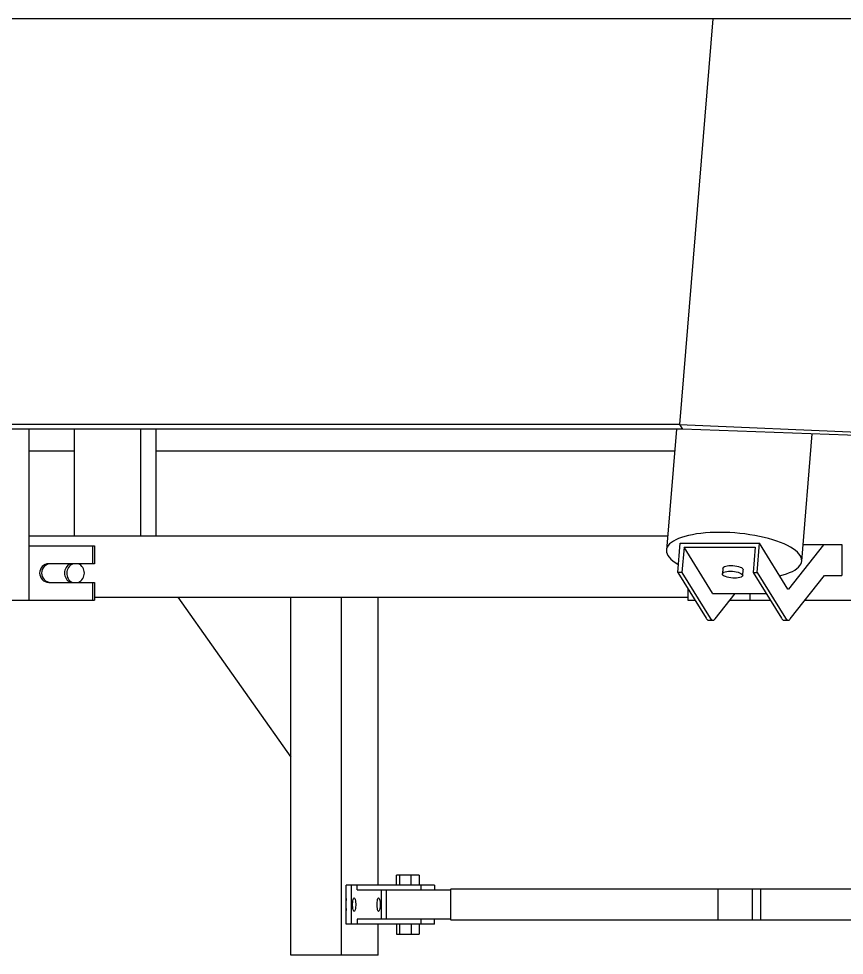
# Model space of a CAD drawing. Header units: millimetres. Extents: x 1293 to 41893, y 1011 to 26911.
# Drawn here: x 15895 to 16410, y 13883 to 14467 of the extents above; entities that cross this region are included whole.
import ezdxf

# ---------------------------------------------------------------- set-up
doc = ezdxf.new("R2010")
doc.units = ezdxf.units.MM
doc.header["$LTSCALE"] = 50

msp = doc.modelspace()

# ---------------------------------------------------------------- linework, layer by layer
at = {"color": 7, "linetype": 'Continuous', "lineweight": 25}
for p, q in [((16327.8123211, 14466.9659576), (14316.143483, 14466.9659576)), ((16327.8123211, 14466.9659576), (16307.0821692, 14213.7747723)), ((16685.8120545, 14466.8931328), (16327.8123211, 14466.9659576)), ((16307.0821692, 14213.7747723), (14316.143483, 14213.7747723)), ((16307.0821692, 14213.7747723), (16308.8718943, 14210.8790018)), ((16307.0821692, 14213.7747723), (16685.8120545, 14197.3092064)), ((16308.8718943, 14210.8790018), (14316.143483, 14210.8790018)), ((15901.2880101, 14210.8790018), (15901.2880101, 14104.1758731)), ((15929.8335411, 14144.3425398), (15929.8335411, 14210.8790018)), ((15971.0818738, 14144.3425398), (15971.0818738, 14210.8790018)), ((15980.6048018, 14144.3425398), (15980.6048018, 14210.8790018)), ((16305.0424244, 14210.8790018), (16298.8669381, 14135.4536637)), ((16676.9023897, 14197.6965608), (16308.8718943, 14210.8790018)), ((16383.251238, 14128.544658), (16389.7551971, 14207.9818523)), ((15901.2880101, 14197.3092064), (15929.8335411, 14197.3092064)), ((15980.6048018, 14197.3092064), (16303.9313908, 14197.3092064)), ((15901.2880101, 14144.3425398), (16299.5947191, 14144.3425398)), ((15901.2880101, 14138.0425398), (15942.2300336, 14138.0425398)), ((15941.0302947, 14138.0425398), (15941.0302947, 14126.9300398)), ((15942.2300336, 14138.0425398), (15942.2300336, 14126.9300398)), ((16305.9773845, 14121.5241019), (16307.4632456, 14139.6719156)), ((16307.4632456, 14139.6719156), (16356.9612448, 14139.6719156)), ((16309.8377018, 14137.1856456), (16308.5554052, 14121.5241019)), ((16309.8377018, 14137.1856456), (16354.1796595, 14137.1856456)), ((16327.5074388, 14108.596056), (16309.8377018, 14137.1856456)), ((16354.1796595, 14137.1856456), (16352.8973629, 14121.5241019)), ((16355.4753837, 14121.5241019), (16356.9612448, 14139.6719156)), ((16374.6309818, 14111.0823261), (16356.9612448, 14139.6719156)), ((16396.724582, 14138.6545024), (16374.9080705, 14111.0381759)), ((16384.0935293, 14138.8321231), (16408.3339578, 14138.8321231)), ((16408.3339578, 14138.8321231), (16408.3339578, 14119.5196231)), ((15942.2300336, 14126.9300398), (15913.7032742, 14126.9300398)), ((16334.0465408, 14124.1665496), (16333.7531556, 14120.58324)), ((16308.5554052, 14121.5241019), (16305.9773845, 14121.5241019)), ((16305.9773845, 14121.5241019), (16323.6471214, 14092.9345123)), ((16308.5554052, 14121.5241019), (16326.2251422, 14092.9345123)), ((16346.4108006, 14119.5468891), (16346.7041858, 14123.1301988)), ((16352.8973629, 14121.5241019), (16355.4753837, 14121.5241019)), ((16352.8973629, 14121.5241019), (16370.5670999, 14092.9345123)), ((16355.4753837, 14121.5241019), (16373.1451207, 14092.9345123)), ((16376.097847, 14092.4640366), (16397.4713817, 14119.5196231)), ((16397.4713817, 14119.5196231), (16408.3339578, 14119.5196231)), ((15913.7032742, 14115.2883731), (15942.2300336, 14115.2883731)), ((15941.0302947, 14115.2883731), (15941.0302947, 14104.1758731)), ((15942.2300336, 14115.2883731), (15942.2300336, 14104.1758731)), ((16312.2003314, 14111.4553896), (16312.2003314, 14104.1758731)), ((16327.8648789, 14108.315878), (16361.0606785, 14108.315878)), ((16329.1778685, 14092.4640366), (16341.7006014, 14108.315878)), ((16350.9513028, 14108.315878), (16350.9513028, 14104.1758731)), ((15865.6859994, 14104.1758731), (15942.2300336, 14104.1758731)), ((15942.2300336, 14106.0732064), (16312.2003314, 14106.0732064)), ((15994.1206301, 14106.0732064), (16064.6018535, 14006.3005595)), ((16064.6018535, 13882.6172064), (16064.6018535, 14106.0732064)), ((16096.280573, 13882.6172064), (16096.280573, 14106.0732064)), ((16119.1356001, 13926.4280398), (16119.1356001, 14106.0732064)), ((16312.2003314, 14104.1758731), (16316.6994215, 14104.1758731)), ((16338.4300555, 14104.1758731), (16363.6194, 14104.1758731)), ((16385.3500339, 14104.1758731), (16461.8940682, 14104.1758731)), ((16325.2868581, 14091.6492113), (16327.8648789, 14091.6492113)), ((16372.2068366, 14091.6492113), (16374.7848574, 14091.6492113)), ((16130.4894836, 13926.4280398), (16130.4894836, 13932.5917731)), ((16144.778325, 13932.5917731), (16130.4894836, 13932.5917731)), ((16132.6332548, 13926.4280398), (16132.6332548, 13932.5917731)), ((16139.7776756, 13926.4280398), (16139.7776756, 13932.5917731)), ((16144.778325, 13932.5917731), (16144.7783251, 13926.4280398)), ((16099.2371435, 13902.0440398), (16099.2371435, 13926.4280398)), ((16154.1652539, 13926.4280398), (16099.2371435, 13926.4280398)), ((16102.2400221, 13926.4280398), (16102.2400221, 13902.0440398)), ((16106.0491933, 13923.3461731), (16106.0491933, 13926.4280398)), ((16145.8515545, 13923.3461731), (16145.8515545, 13926.4280398)), ((16154.1652539, 13926.4280398), (16154.1652539, 13923.3461731)), ((16106.0491933, 13923.3461731), (16164.3039091, 13923.3461731)), ((16121.285878, 13905.1259064), (16121.285878, 13923.3461731)), ((16124.1433792, 13923.3461731), (16124.1433792, 13905.1259064)), ((16164.2078118, 13923.3461731), (16164.2078118, 13905.1259064)), ((16575.1923643, 13923.7610398), (16164.3435261, 13923.7610398)), ((16331.1922399, 13904.7110398), (16331.1922399, 13923.7610398)), ((16352.5599373, 13904.7110398), (16352.5599373, 13923.7610398)), ((16357.779913, 13904.7110398), (16357.779913, 13923.7610398)), ((16154.1652539, 13902.0440398), (16099.2371435, 13902.0440398)), ((16106.0491933, 13905.1259064), (16106.0491933, 13902.0440398)), ((16164.3039091, 13905.1259064), (16106.0491933, 13905.1259064)), ((16119.1356001, 13882.6172064), (16119.1356001, 13902.0440398)), ((16130.4894836, 13902.0440398), (16130.4894836, 13895.8803064)), ((16132.6332548, 13895.8803064), (16132.6332548, 13902.0440398)), ((16139.7776756, 13902.0440398), (16139.7776756, 13895.8803064)), ((16144.7783251, 13902.0440398), (16144.7783251, 13895.8803064)), ((16145.8515545, 13902.0440398), (16145.8515545, 13905.1259064)), ((16154.1652539, 13902.0440398), (16154.1652539, 13905.1259064)), ((16164.3435261, 13904.7110398), (16578.4952224, 13904.7110398)), ((16130.4894836, 13895.8803064), (16144.7783251, 13895.8803064)), ((16119.1356001, 13882.6172064), (16064.6018535, 13882.6172064))]:
    msp.add_line(p, q, dxfattribs=at)
at = {"color": 7, "linetype": 'Continuous', "lineweight": 25, "flags": 128}
for points in [[(16332.1104629, 14146.4780136), (16329.0529933, 14146.4375278), (16326.0626667, 14146.3162967), (16323.1562061, 14146.1149985), (16320.3498657, 14145.8347588), (16317.6593397, 14145.4771448), (16315.0996746, 14145.0441564), (16312.685185, 14144.5382151), (16310.4293738, 14143.9621504), (16308.3448564, 14143.3191837), (16306.4432902, 14142.6129109), (16304.7353097, 14141.8472817), (16303.2304664, 14141.0265779), (16301.9371761, 14140.155389), (16300.8626715, 14139.2385872), (16300.0129615, 14138.2812996), (16299.3927981, 14137.2888797), (16299.0056494, 14136.2668776), (16298.8536807, 14135.2210087), (16298.9377417, 14134.1571219), (16299.2573624, 14133.0811669), (16299.8107553, 14131.9991608), (16300.5948256, 14130.9171548), (16301.6051885, 14129.8411998), (16302.8361936, 14128.777313), (16304.2809566, 14127.7314441), (16305.9313978, 14126.7094419), (16306.3811041, 14126.4549989)], [(16369.45059, 14119.4641869), (16371.6888023, 14120.0361713), (16373.7733197, 14120.6791379), (16375.6748859, 14121.3854107), (16377.3828664, 14122.1510399), (16378.8877097, 14122.9717438), (16380.181, 14123.8429327), (16381.2555046, 14124.7597345), (16382.1052146, 14125.7170221), (16382.7253781, 14126.7094419), (16383.1125267, 14127.7314441), (16383.2644954, 14128.777313), (16383.1804344, 14129.8411998), (16382.8608137, 14130.9171548), (16382.3074208, 14131.9991608), (16381.5233505, 14133.0811669), (16380.5129876, 14134.1571219), (16379.2819826, 14135.2210087), (16377.8372195, 14136.2668776), (16376.1867783, 14137.2888797), (16374.3398888, 14138.2812996), (16372.3068795, 14139.2385872), (16370.0991199, 14140.155389), (16367.7289567, 14141.0265779), (16365.2096447, 14141.8472817), (16362.5552731, 14142.6129109), (16359.780686, 14143.3191837), (16356.9014002, 14143.9621504), (16353.9335177, 14144.5382151), (16350.8936362, 14145.0441564), (16347.798756, 14145.4771448), (16344.6661847, 14145.8347588), (16341.5134412, 14146.1149985), (16338.3581567, 14146.3162967), (16335.2179769, 14146.4375278), (16332.1104629, 14146.4780136)], [(16334.0465408, 14124.1665496), (16334.1454162, 14124.4794968), (16334.4851146, 14124.8549771), (16335.0511719, 14125.1840885), (16335.821835, 14125.4541831), (16336.7674876, 14125.6548816), (16337.8517888, 14125.7784711), (16339.0330696, 14125.8202021), (16340.2659339, 14125.7784711), (16341.5030036, 14125.6548816), (16342.6967387, 14125.4541831), (16343.8012647, 14125.1840885), (16344.7741351, 14124.8549771), (16345.5779633, 14124.4794968), (16346.1818584, 14124.0720768), (16346.5626132, 14123.6483742), (16346.7055955, 14123.2246716), (16346.7041858, 14123.1301988)], [(16341.4242719, 14117.8932366), (16340.1914075, 14117.9349677), (16338.9543378, 14118.0585572), (16337.7606027, 14118.2592556), (16336.6560768, 14118.5293503), (16335.6832063, 14118.8584616), (16334.8793781, 14119.233942), (16334.275483, 14119.6413619), (16333.8947282, 14120.0650646), (16333.7517459, 14120.4887672), (16333.852031, 14120.8961871), (16334.1917294, 14121.2716675), (16334.7577867, 14121.6007788), (16335.5284497, 14121.8708735), (16336.4741023, 14122.0715719), (16337.5584035, 14122.1951614), (16338.7396843, 14122.2368925), (16339.9725487, 14122.1951614), (16341.2096184, 14122.0715719), (16342.4033535, 14121.8708735), (16343.5078794, 14121.6007788), (16344.4807499, 14121.2716675), (16345.2845781, 14120.8961871), (16345.8884732, 14120.4887672), (16346.269228, 14120.0650646), (16346.4122103, 14119.6413619), (16346.3119252, 14119.233942), (16345.9722268, 14118.8584616), (16345.4061695, 14118.5293503), (16344.6355065, 14118.2592556), (16343.6898539, 14118.0585572), (16342.6055526, 14117.9349677), (16341.4242719, 14117.8932366)], [(16374.9080705, 14111.0381759), (16374.8738429, 14111.0012219), (16374.8390698, 14110.9762842), (16374.8039645, 14110.9635158), (16374.768742, 14110.9629948), (16374.7336183, 14110.9747244), (16374.6988087, 14110.9986329), (16374.6645265, 14111.0345735), (16374.6309818, 14111.0823261)], [(16326.2251422, 14092.9345123), (16326.5826026, 14092.4256491), (16326.9479224, 14092.0426566), (16327.3188624, 14091.7878825), (16327.6931491, 14091.6628883), (16328.0684884, 14091.6684401), (16328.4425797, 14091.8045038), (16328.8131301, 14092.0702456), (16329.1778685, 14092.4640366)], [(16373.1451207, 14092.9345123), (16373.5025811, 14092.4256491), (16373.8679009, 14092.0426566), (16374.2388409, 14091.7878825), (16374.6131276, 14091.6628883), (16374.9884669, 14091.6684401), (16375.3625582, 14091.8045038), (16375.7331086, 14092.0702456), (16376.097847, 14092.4640366)], [(16104.1446077, 13918.4693731), (16104.3725063, 13918.3463601), (16104.5871602, 13917.9844703), (16104.7760946, 13917.4047353), (16104.9283293, 13916.6408472), (16105.0350169, 13915.7372005), (16105.0899572, 13914.7463117), (16105.0899572, 13913.7257678), (16105.0350169, 13912.7348791), (16104.9283293, 13911.8312324), (16104.7760946, 13911.0673443), (16104.5871602, 13910.4876093), (16104.3725063, 13910.1257194), (16104.1446077, 13910.0027064), (16103.9167091, 13910.1257194), (16103.7020552, 13910.4876093), (16103.5131208, 13911.0673443), (16103.3608861, 13911.8312324), (16103.2541984, 13912.7348791), (16103.1992582, 13913.7257678), (16103.1992582, 13914.7463117), (16103.2541984, 13915.7372005), (16103.3608861, 13916.6408472), (16103.5131208, 13917.4047353), (16103.7020552, 13917.9844703), (16103.9167091, 13918.3463601), (16104.1446077, 13918.4693731)], [(16119.3812924, 13918.4693731), (16119.609191, 13918.3463601), (16119.823845, 13917.9844703), (16120.0127794, 13917.4047353), (16120.165014, 13916.6408472), (16120.2717017, 13915.7372005), (16120.3266419, 13914.7463117), (16120.3266419, 13913.7257678), (16120.2717017, 13912.7348791), (16120.165014, 13911.8312324), (16120.0127794, 13911.0673443), (16119.823845, 13910.4876093), (16119.609191, 13910.1257194), (16119.3812924, 13910.0027064), (16119.1533938, 13910.1257194), (16118.9387399, 13910.4876093), (16118.7498055, 13911.0673443), (16118.5975708, 13911.8312324), (16118.4908832, 13912.7348791), (16118.4359429, 13913.7257678), (16118.4359429, 13914.7463117), (16118.4908832, 13915.7372005), (16118.5975708, 13916.6408472), (16118.7498055, 13917.4047353), (16118.9387399, 13917.9844703), (16119.1533938, 13918.3463601), (16119.3812924, 13918.4693731)]]:
    msp.add_lwpolyline(points, dxfattribs=at)
at = {"color": 7, "linetype": 'Continuous', "lineweight": 25}
for centre, radius, start, end in [((16397.0516899, 14138.4468181), 0.3874691, 96.058370042, 147.5880949338), ((15913.820438, 14121.1092064), 5.8220124, 91.1531140097, 268.8468859903), ((15915.020177, 14121.1092064), 5.8220124, 91.1531140097, 268.8468859903), ((15929.9054023, 14121.1092064), 6.4102575, 114.7627702587, 245.2372297414), ((15929.4808753, 14121.1092064), 6.4102575, 294.7627702586, 65.2372297413), ((16327.9446459, 14108.7857346), 0.4765795, 203.4532028045, 260.3648362618), ((16325.5871621, 14093.7209338), 2.0933744, 202.0658320625, 261.752207003), ((16372.5071406, 14093.7209338), 2.0933744, 202.0658320625, 261.7522070031), ((16455.9861577, 13915.7138184), 291.7820882, 178.5011019785, 180.2901851957), ((16166.0377701, 13923.389926), 1.7344129, 167.6448458347, 181.4455172602), ((16116.6227895, 13914.5045873), 17.7250458, 168.7696006683, 180.7781265152), ((16116.6227895, 13914.023159), 17.7250458, 179.2218734848, 191.2303993317), ((16455.9861577, 13912.7582611), 291.7820882, 179.7098148043, 181.4988980215), ((16166.0377701, 13905.0821535), 1.7344129, 178.55448274, 192.3551541653)]:
    msp.add_arc(centre, radius, start, end, dxfattribs=at)
msp.add_ellipse((15931.0948777, 14121.1092064), major_axis=(3.047326, 5.6438132), ratio=0.9550355058, start_param=0.8872370585, end_param=3.2065539875, dxfattribs=at)

doc.saveas('drawing.dxf')
